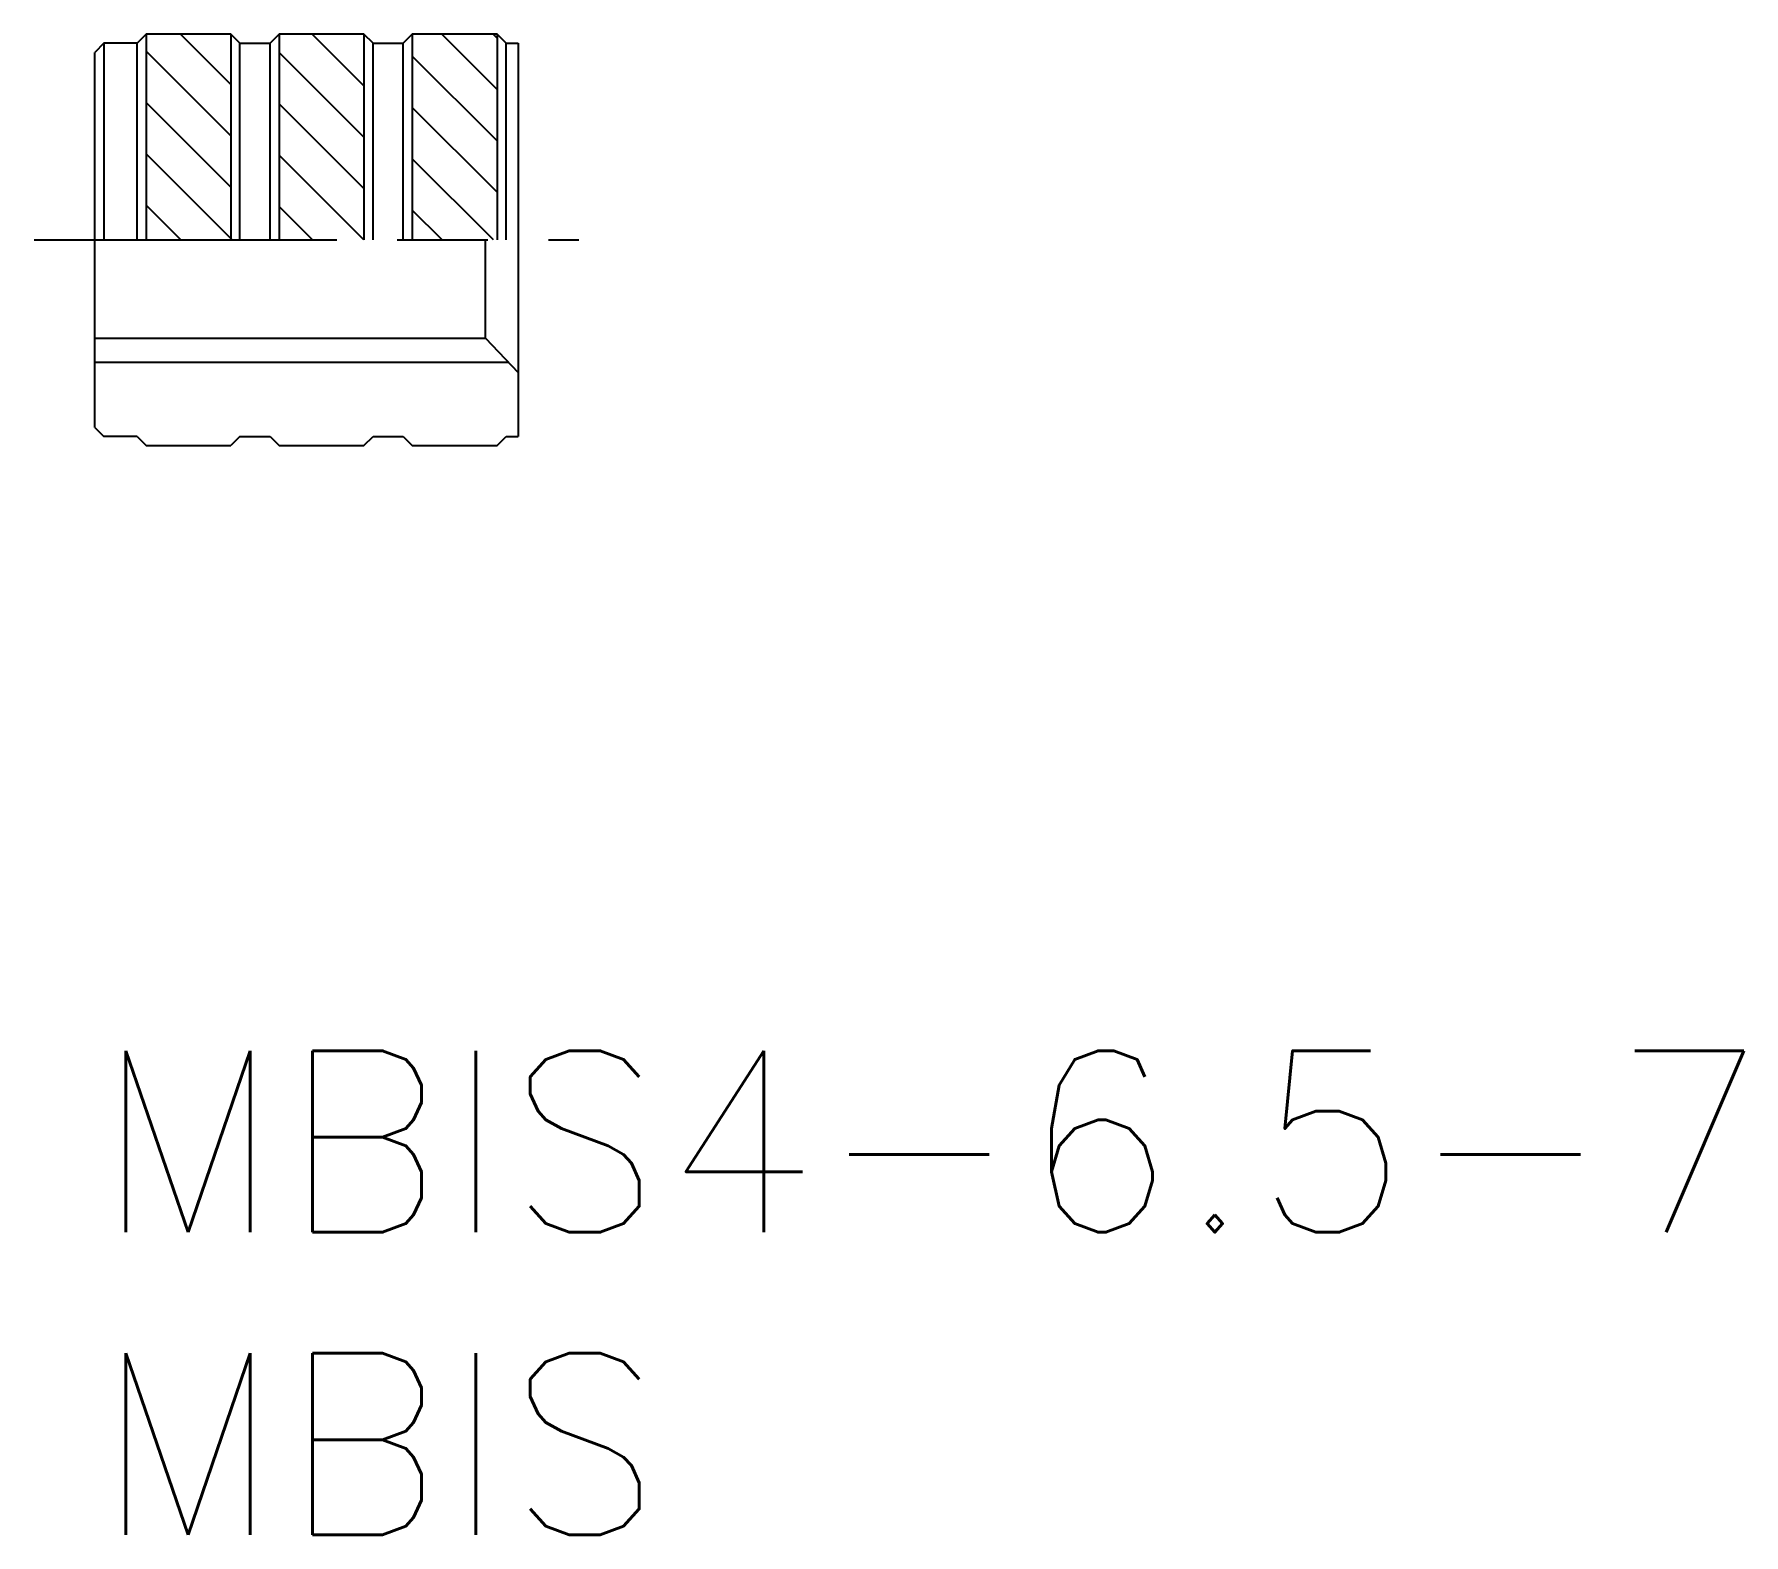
# Model space of a CAD drawing. Extents: x -1 to 27.3, y -8 to 16.8.
import ezdxf

# ---------------------------------------------------------------- set-up
doc = ezdxf.new("R2010")
doc.units = 0
doc.header["$LTSCALE"] = 0.5
doc.linetypes.add('CENTER', pattern=[50.8, 31.75, -6.35, 6.35, -6.35])
doc.linetypes.add('DASHDOT', pattern=[17, 10, -2, 3, -2])
for name, color, linetype in [('MSM_CENTER', 1, 'CENTER'), ('MSM_CONTINUOUS', 7, 'CONTINUOUS'), ('MSM_NARROW', 5, 'CONTINUOUS'), ('MSM_PART_NUMBER', 7, 'CONTINUOUS')]:
    doc.layers.add(name, color=color, linetype=linetype)
doc.styles.get("Standard").update_dxf_attribs({"font": 'txt.shx', "height": 3, "bigfont": 'bigfont.shx'})

msp = doc.modelspace()

# ---------------------------------------------------------------- linework, layer by layer
at = {"layer": 'MSM_CENTER', "linetype": 'DASHDOT'}
msp.add_line((-1, 13.4), (8, 13.4), dxfattribs=at)
at = {"layer": 'MSM_CONTINUOUS'}
for p, q in [((0.85, 16.8), (0.7, 16.65)), ((2.25, 16.8), (0.85, 16.8)), ((0.85, 16.8), (0.85, 13.397)), ((2.25, 15.97), (1.42, 16.8)), ((2.4, 16.65), (2.25, 16.8)), ((2.25, 16.8), (2.25, 13.4)), ((3.05, 16.8), (2.9, 16.65)), ((4.45, 16.8), (3.05, 16.8)), ((3.05, 16.8), (3.05, 13.4)), ((4.45, 15.946), (3.596, 16.8)), ((4.45, 16.794), (4.444, 16.8)), ((4.6, 16.65), (4.45, 16.8)), ((4.45, 16.8), (4.45, 13.4)), ((5.25, 16.8), (5.1, 16.65)), ((6.65, 16.8), (5.25, 16.8)), ((5.25, 16.8), (5.25, 13.4)), ((6.65, 15.886), (5.736, 16.8)), ((6.65, 16.734), (6.584, 16.8)), ((6.8, 16.65), (6.65, 16.8)), ((6.65, 16.8), (6.65, 13.4)), ((0.15, 16.65), (0, 16.5)), ((0, 10.3), (0, 16.5)), ((0.7, 16.65), (0.15, 16.65)), ((0.15, 16.65), (0.15, 13.4)), ((0.7, 13.4), (0.7, 16.65)), ((2.25, 15.121), (0.85, 16.521)), ((2.4, 16.65), (2.9, 16.65)), ((2.4, 13.4), (2.4, 16.65)), ((2.9, 13.4), (2.9, 16.65)), ((4.45, 15.097), (3.05, 16.497)), ((4.6, 16.65), (5.1, 16.65)), ((4.6, 13.4), (4.6, 16.65)), ((5.1, 13.4), (5.1, 16.65)), ((6.65, 15.037), (5.25, 16.437)), ((6.8, 16.65), (7, 16.65)), ((6.8, 13.4), (6.8, 16.65)), ((7, 16.65), (7, 10.15)), ((2.25, 14.273), (0.85, 15.673)), ((4.45, 14.249), (3.05, 15.649)), ((6.65, 14.189), (5.25, 15.589)), ((2.274, 13.4), (0.85, 14.824)), ((4.45, 13.4), (3.05, 14.8)), ((6.59, 13.4), (5.25, 14.74)), ((1.426, 13.4), (0.85, 13.976)), ((3.601, 13.4), (3.05, 13.951)), ((5.742, 13.4), (5.25, 13.892)), ((6.461, 11.779), (6.461, 13.4)), ((0, 11.779), (6.461, 11.779)), ((6.461, 11.779), (7, 11.208)), ((0, 10.3), (0.15, 10.15)), ((0.7, 10.15), (0.15, 10.15)), ((0.7, 10.15), (0.85, 10)), ((0.85, 10), (2.25, 10)), ((2.4, 10.15), (2.25, 10)), ((2.4, 10.15), (2.9, 10.15)), ((2.9, 10.15), (3.05, 10)), ((3.05, 10), (4.45, 10)), ((4.45, 10), (4.6, 10.15)), ((4.6, 10.15), (5.1, 10.15)), ((5.1, 10.15), (5.25, 10)), ((5.25, 10), (6.65, 10)), ((6.65, 10), (6.8, 10.15)), ((6.8, 10.15), (7, 10.15))]:
    msp.add_line(p, q, dxfattribs=at)
at = {"layer": 'MSM_NARROW', "linetype": 'CONTINUOUS'}
msp.add_line((0, 11.381), (6.837, 11.381), dxfattribs=at)

# ---------------------------------------------------------------- texts
at = {"layer": 'MSM_PART_NUMBER'}
for s, p in [('MBIS4-6.5-7', (0, -3)), ('MBIS', (0, -8))]:
    msp.add_text(s, height=3, dxfattribs=at).set_placement(p)

doc.saveas('drawing.dxf')
